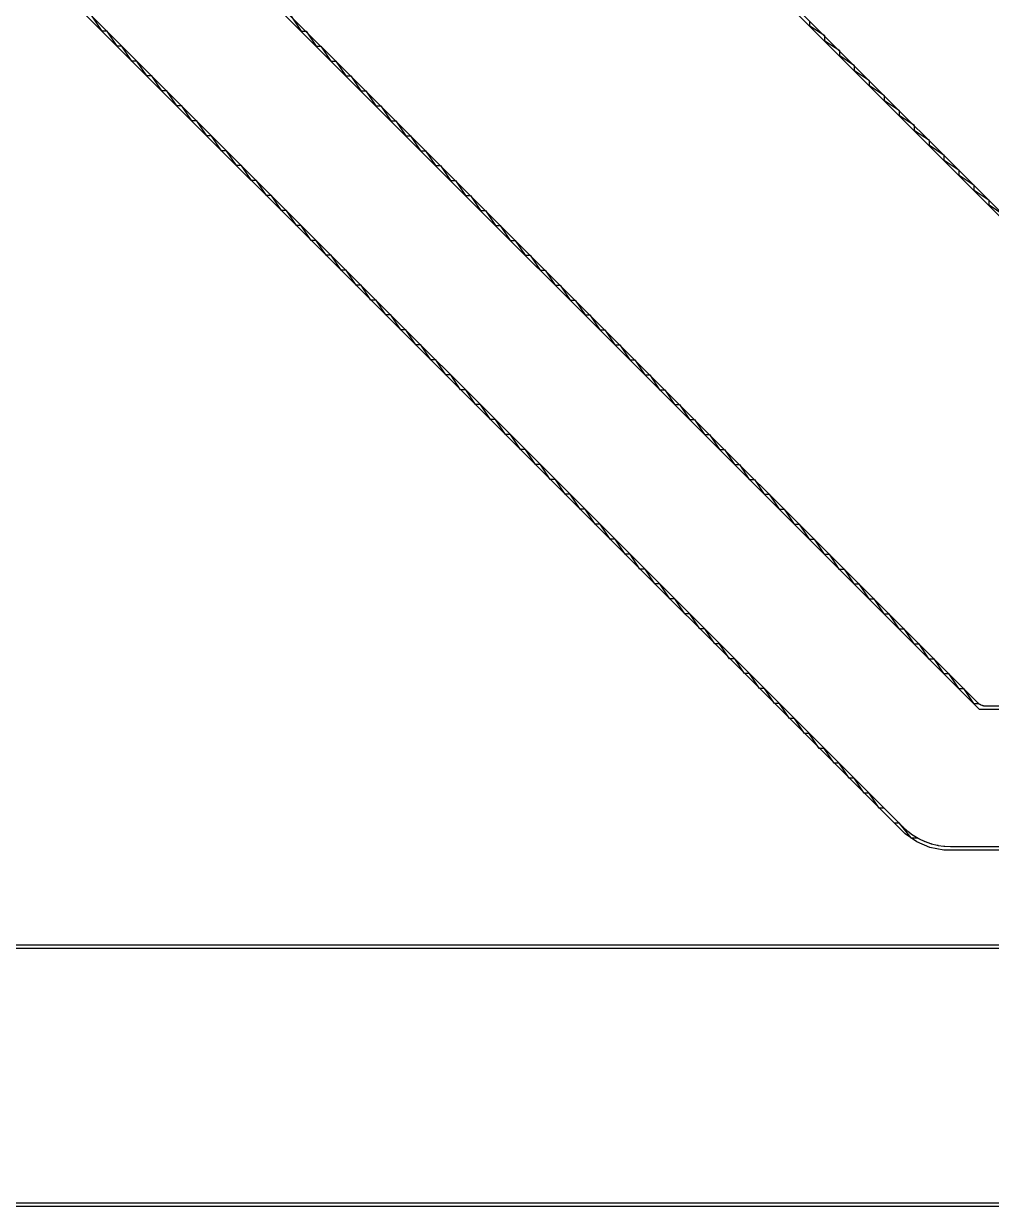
# Model space of a CAD drawing. Header units: metres. Extents: x 141.3 to 191.2, y -114.6 to -61.8.
# Drawn here: x 176.24 to 184.49, y -106.02 to -95.92 of the extents above; entities that cross this region are included whole.
import ezdxf

# ---------------------------------------------------------------- set-up
doc = ezdxf.new("R2010")
doc.units = ezdxf.units.M

msp = doc.modelspace()

# ---------------------------------------------------------------- linework, layer by layer
for points in [[(186.698, -99.699), (180.916, -93.917)], [(180.981, -93.938), (186.763, -99.721)], [(186.963, -101.777), (184.392, -101.777), (176.861, -94.246)], [(176.92, -94.261), (184.377, -101.718), (184.378, -101.72), (184.38, -101.721), (184.381, -101.722), (184.383, -101.724), (184.384, -101.725), (184.386, -101.726), (184.388, -101.728), (184.39, -101.729), (184.391, -101.73), (184.393, -101.731), (184.395, -101.732), (184.397, -101.733), (184.399, -101.734), (184.4, -101.735), (184.402, -101.736), (184.404, -101.737), (184.412, -101.74), (184.414, -101.741), (184.416, -101.742), (184.418, -101.742), (184.42, -101.743), (184.422, -101.743), (184.424, -101.744), (184.426, -101.744), (184.428, -101.745), (184.43, -101.745), (184.432, -101.746), (184.435, -101.746), (184.437, -101.746), (184.439, -101.746), (184.441, -101.746), (184.443, -101.746), (184.445, -101.746), (186.902, -101.746)], [(175.862, -94.902), (183.736, -102.776), (183.738, -102.777), (183.739, -102.779), (183.776, -102.812), (183.777, -102.813), (183.779, -102.814), (183.78, -102.816), (183.782, -102.817), (183.821, -102.846), (183.823, -102.847), (183.825, -102.849), (183.827, -102.85), (183.828, -102.851), (183.87, -102.876), (183.872, -102.877), (183.874, -102.878), (183.876, -102.879), (183.878, -102.88), (183.922, -102.901), (183.924, -102.902), (183.926, -102.903), (183.928, -102.903), (183.93, -102.904), (183.976, -102.921), (183.976, -102.921), (183.978, -102.921), (183.98, -102.922), (183.982, -102.923), (183.984, -102.923), (184.032, -102.935), (184.034, -102.936), (184.036, -102.936), (184.038, -102.936), (184.04, -102.937), (184.088, -102.944), (184.091, -102.944), (184.093, -102.944), (184.095, -102.945), (184.097, -102.945), (184.146, -102.947), (184.148, -102.947), (184.15, -102.947), (186.963, -102.947)], [(186.902, -102.978), (184.089, -102.978), (183.97, -102.954), (183.858, -102.907), (183.758, -102.84), (176.32, -95.402)], [(183.579, -102.619), (183.536, -102.619), (183.451, -102.491), (183.409, -102.491), (183.324, -102.364), (183.281, -102.364), (183.196, -102.236), (183.154, -102.236), (183.069, -102.109), (183.026, -102.109), (182.941, -101.981), (182.899, -101.981), (182.814, -101.854), (182.771, -101.854), (182.686, -101.726), (182.644, -101.726), (182.559, -101.599), (182.516, -101.599), (182.431, -101.471), (182.389, -101.471), (182.304, -101.344), (182.261, -101.344), (182.176, -101.216), (182.134, -101.216), (182.049, -101.089), (182.006, -101.089), (181.921, -100.961), (181.879, -100.961), (181.794, -100.834), (181.751, -100.834), (181.666, -100.706), (181.624, -100.706), (181.539, -100.579), (181.496, -100.579), (181.411, -100.451), (181.369, -100.451), (181.284, -100.324), (181.241, -100.324), (181.156, -100.196), (181.114, -100.196), (181.029, -100.069), (180.986, -100.069), (180.901, -99.941), (180.859, -99.941), (180.774, -99.814), (180.731, -99.814), (180.646, -99.686), (180.604, -99.686), (180.519, -99.559), (180.476, -99.559), (180.391, -99.431), (180.349, -99.431), (180.264, -99.304), (180.221, -99.304), (180.136, -99.176), (180.094, -99.176), (180.009, -99.049), (179.966, -99.049), (179.881, -98.921), (179.839, -98.921), (179.754, -98.794), (179.711, -98.794), (179.626, -98.666), (179.584, -98.666), (179.499, -98.539), (179.456, -98.539), (179.371, -98.411), (179.329, -98.411), (179.244, -98.284), (179.201, -98.284), (179.116, -98.156), (179.074, -98.156), (178.989, -98.029), (178.946, -98.029), (178.861, -97.901), (178.819, -97.901), (178.734, -97.774), (178.691, -97.774), (178.606, -97.646), (178.564, -97.646), (178.479, -97.519), (178.436, -97.519), (178.351, -97.391), (178.309, -97.391), (178.224, -97.264), (178.181, -97.264), (178.096, -97.136), (178.054, -97.136), (177.969, -97.009), (177.926, -97.009), (177.841, -96.881), (177.799, -96.881), (177.714, -96.754), (177.671, -96.754), (177.586, -96.626), (177.544, -96.626), (177.459, -96.499), (177.416, -96.499), (177.331, -96.371), (177.289, -96.371), (177.204, -96.244), (177.161, -96.244), (177.076, -96.116), (177.034, -96.116), (176.949, -95.989), (176.906, -95.989), (176.821, -95.861)], [(178.519, -95.861), (178.604, -95.989), (178.647, -95.989), (178.732, -96.116), (178.774, -96.116), (178.859, -96.244), (178.902, -96.244), (178.987, -96.371), (179.029, -96.371), (179.114, -96.499), (179.157, -96.499), (179.242, -96.626), (179.284, -96.626), (179.369, -96.754), (179.412, -96.754), (179.497, -96.881), (179.539, -96.881), (179.624, -97.009), (179.667, -97.009), (179.752, -97.136), (179.794, -97.136), (179.879, -97.264), (179.922, -97.264), (180.007, -97.391), (180.049, -97.391), (180.134, -97.519), (180.177, -97.519), (180.262, -97.646), (180.304, -97.646), (180.389, -97.774), (180.432, -97.774), (180.517, -97.901), (180.559, -97.901), (180.644, -98.029), (180.687, -98.029), (180.772, -98.156), (180.814, -98.156), (180.899, -98.284), (180.942, -98.284), (181.027, -98.411), (181.069, -98.411), (181.154, -98.539), (181.197, -98.539), (181.282, -98.666), (181.324, -98.666), (181.409, -98.794), (181.452, -98.794), (181.537, -98.921), (181.579, -98.921), (181.664, -99.049), (181.707, -99.049), (181.792, -99.176), (181.834, -99.176), (181.919, -99.304), (181.962, -99.304), (182.047, -99.431), (182.089, -99.431), (182.174, -99.559), (182.217, -99.559), (182.302, -99.686), (182.344, -99.686), (182.429, -99.814), (182.472, -99.814), (182.557, -99.941), (182.599, -99.941), (182.684, -100.069), (182.727, -100.069), (182.812, -100.196), (182.854, -100.196), (182.939, -100.324), (182.982, -100.324), (183.067, -100.451), (183.109, -100.451), (183.194, -100.579), (183.237, -100.579), (183.322, -100.706), (183.364, -100.706), (183.449, -100.834), (183.492, -100.834), (183.577, -100.961), (183.619, -100.961), (183.704, -101.089), (183.747, -101.089), (183.832, -101.216), (183.874, -101.216), (183.959, -101.344), (184.002, -101.344), (184.087, -101.471), (184.129, -101.471), (184.214, -101.599), (184.257, -101.599), (184.342, -101.726), (184.386, -101.726)], [(184.602, -97.56), (184.475, -97.475), (184.475, -97.433), (184.347, -97.348), (184.347, -97.305), (184.22, -97.22), (184.22, -97.178), (184.092, -97.093), (184.092, -97.05), (183.965, -96.965), (183.965, -96.923), (183.837, -96.838), (183.837, -96.795), (183.71, -96.71), (183.71, -96.668), (183.582, -96.583), (183.582, -96.54), (183.455, -96.455), (183.455, -96.413), (183.327, -96.328), (183.327, -96.285), (183.2, -96.2), (183.2, -96.158), (183.072, -96.073), (183.072, -96.03), (182.945, -95.945), (182.945, -95.903)], [(183.664, -102.746), (183.706, -102.746), (183.808, -102.874), (183.866, -102.874)], [(147.994, -103.786), (187.78, -103.786)], [(187.692, -103.816), (148.082, -103.816)], [(148.532, -105.988), (187.692, -105.988)], [(187.78, -106.018), (148.584, -106.018)]]:
    msp.add_lwpolyline(points)

doc.saveas('drawing.dxf')
